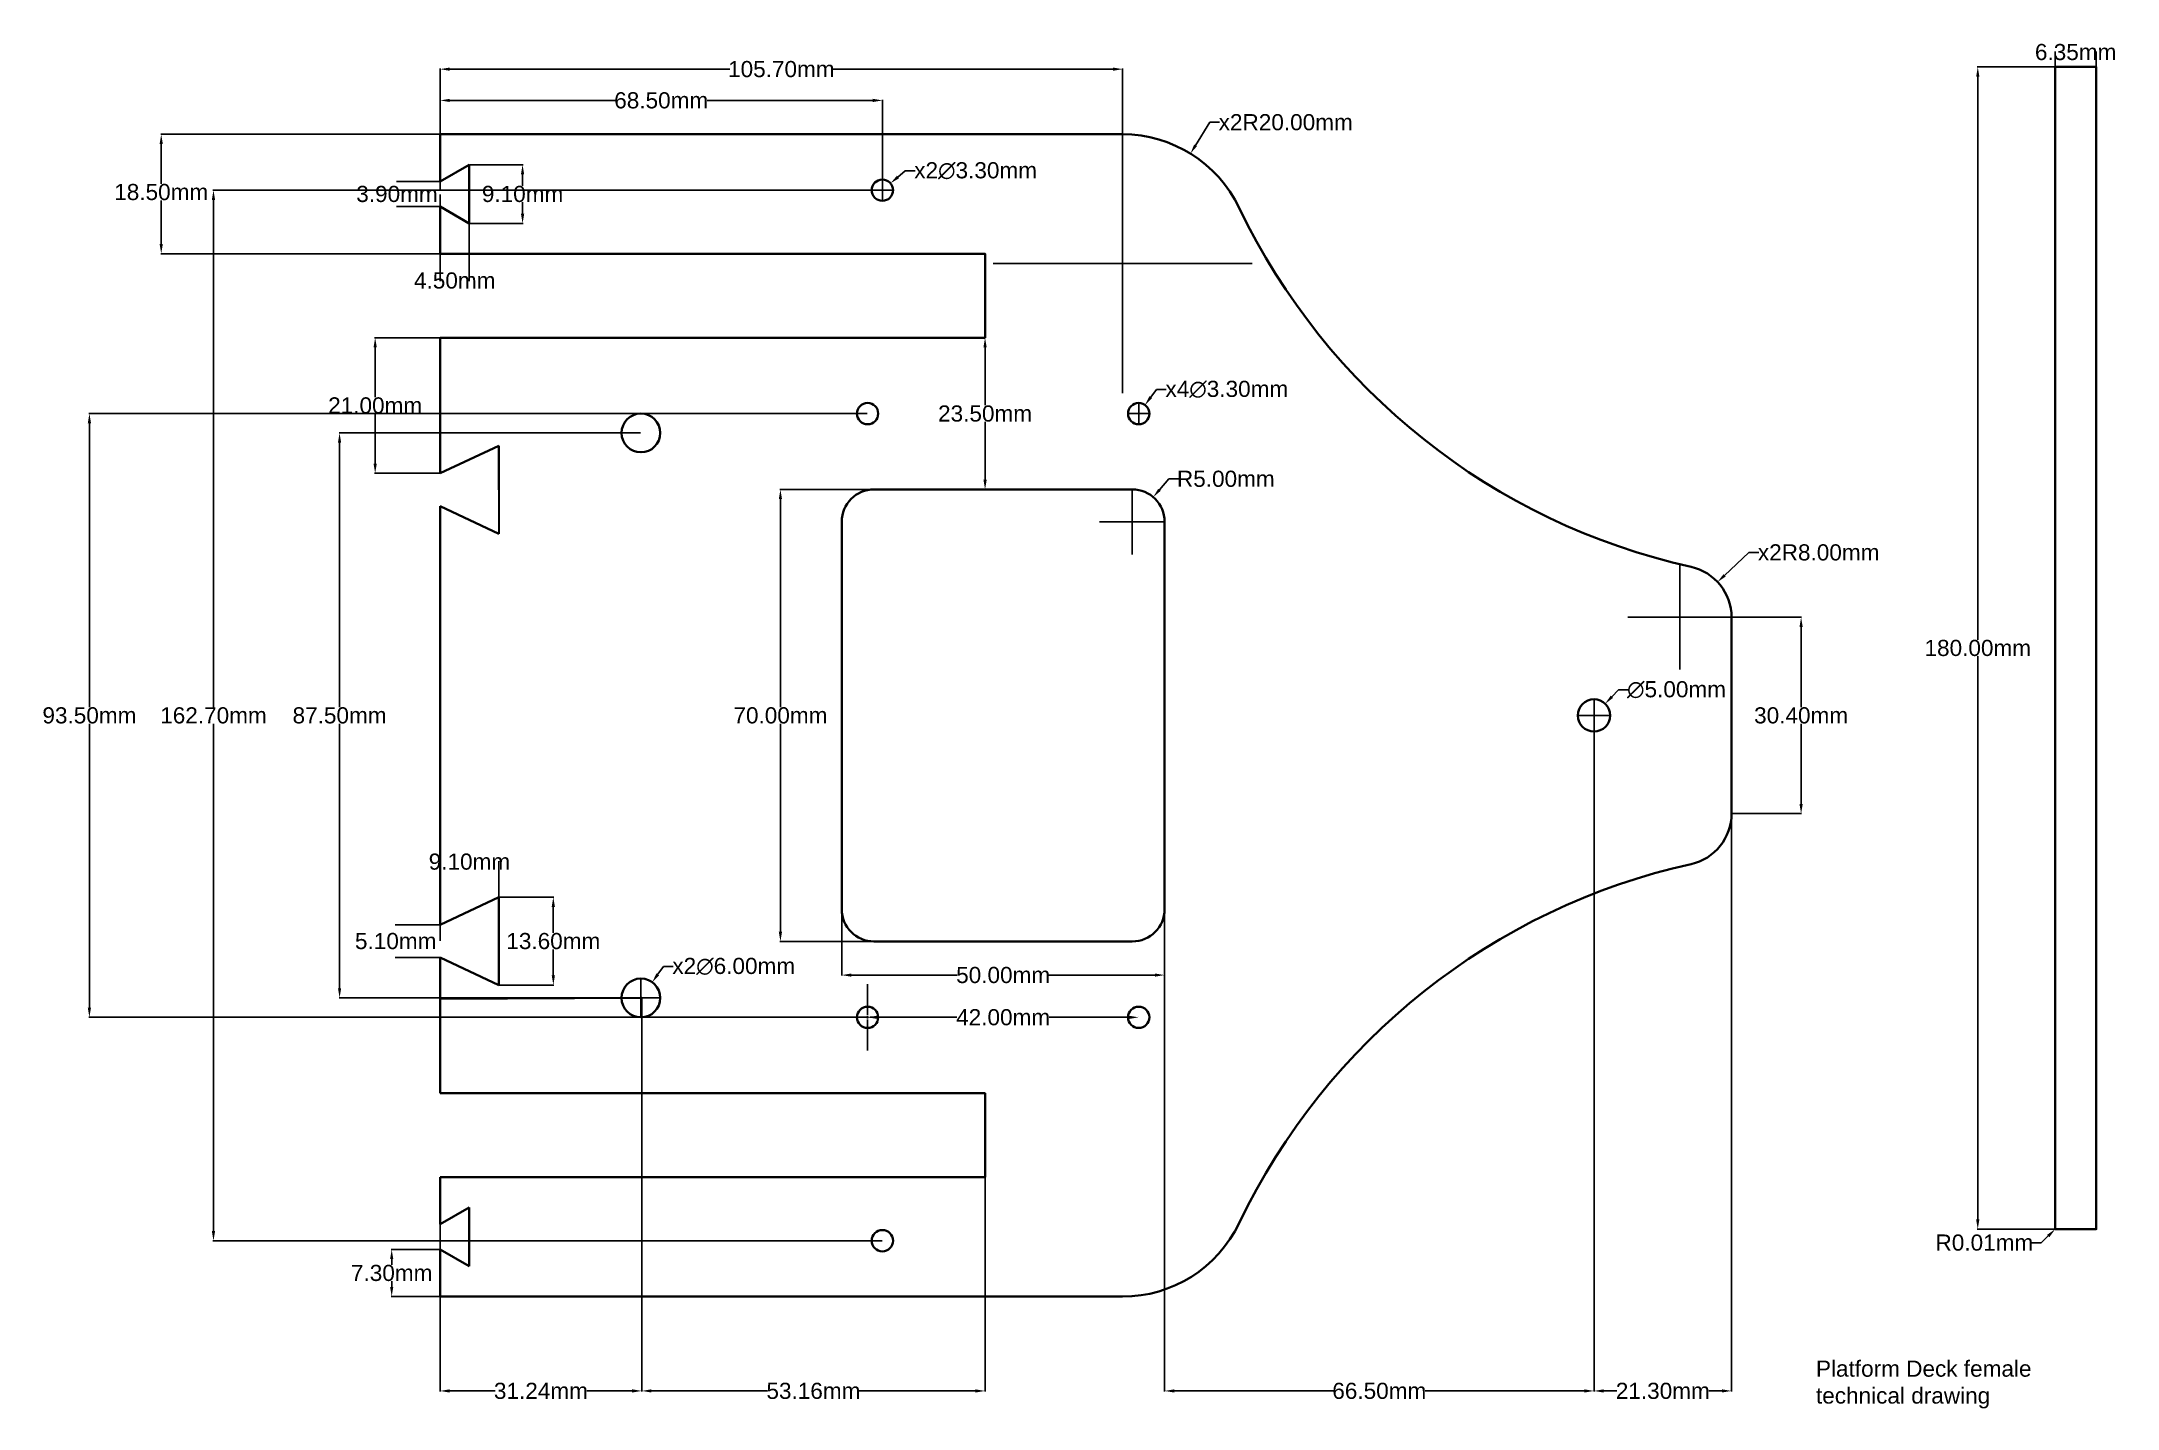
# Model space of a CAD drawing. Header units: millimetres. Extents: x -62 to 260, y -107 to 104.
import ezdxf

# ---------------------------------------------------------------- set-up
doc = ezdxf.new("R2010")
doc.units = ezdxf.units.MM
doc.linetypes.add('CENTRO2', pattern=[28.575, 19.05, -3.175, 3.175, -3.175])
doc.layers.get('0').update_dxf_attribs({"color": 250, "lineweight": 35})
doc.layers.get('Defpoints').update_dxf_attribs({"color": 250, "lineweight": 211})
doc.layers.add('cotas', color=252, linetype='Continuous')
doc.styles.get("Standard").update_dxf_attribs({"font": 'arial.ttf'})
doc.dimstyles.new('escala_1-100', dxfattribs={"dimtxt": 2.5, "dimasz": 1.5, "dimexe": 0.08, "dimexo": 0.0625, "dimgap": 0.004, "dimtad": 0, "dimtih": 1, "dimtoh": 1, "dimzin": 0, "dimdsep": 46, "dimtxsty": 'Standard', "dimcen": -0.07, "dimclrd": 252, "dimclre": 252, "dimclrt": 252, "dimadec": 0, "dimazin": 0, "dimtfac": 1, "dimtix": 1, "dimtofl": 0, "dimtmove": 0, "dimatfit": 3, "dimfxl": 1, "dimtfillclr": 252, "dimtolj": 1, "dimtzin": 0, "dimarcsym": 0})

# ---------------------------------------------------------------- blocks, each defined once
blk = doc.blocks.new('*D0')
at = {"layer": 'cotas', "color": 252, "lineweight": -2, "transparency": 16777216}
for p, q in [((0, 90.06), (0, 100.17)), ((1.5, 100.09), (44.9, 100.09)), ((104.2, 100.09), (60.8, 100.09)), ((105.7, 90.06), (105.7, 100.17))]:
    blk.add_line(p, q, dxfattribs=at)
at = {"layer": 'cotas', "color": 252, "lineweight": 211, "transparency": 16777216}
for points in [[(1.5, 100.34), (1.5, 99.84), (0, 100.09)], [(104.2, 100.34), (104.2, 99.84), (105.7, 100.09)]]:
    blk.add_solid(points, dxfattribs=at)
at = {"layer": 'Defpoints', "color": 0, "lineweight": 211, "transparency": 16777216}
for p in [(105.7, 100.09), (0, 90), (105.7, 90)]:
    blk.add_point(p, dxfattribs=at)
at = {"layer": 'cotas', "color": 252, "transparency": 16777216, "insert": (52.85, 100.09), "char_height": 2.5, "attachment_point": 5}
blk.add_mtext('\\A1;105.70mm', dxfattribs=at)
blk = doc.blocks.new('*D1')
at = {"layer": 'cotas', "color": 252, "lineweight": -2, "transparency": 16777216}
for p, q in [((105.7, 70.14), (105.7, 90.07)), ((119.2, 91.86), (117, 88.29)), ((120.7, 91.86), (119.2, 91.86)), ((105.56, 70), (85.63, 70)), ((105.63, 70), (105.77, 70)), ((105.7, 69.93), (105.7, 70.07)), ((105.7, 69.86), (105.7, 49.93)), ((105.84, 70), (125.77, 70))]:
    blk.add_line(p, q, dxfattribs=at)
at = {"layer": 'cotas', "color": 252, "lineweight": 211, "transparency": 16777216}
blk.add_solid([(116.78, 88.42), (117.21, 88.16), (116.21, 87.02)], dxfattribs=at)
at = {"layer": 'Defpoints', "color": 0, "lineweight": 211, "transparency": 16777216}
for p in [(116.21, 87.02), (105.7, 70)]:
    blk.add_point(p, dxfattribs=at)
at = {"layer": 'cotas', "color": 252, "transparency": 16777216, "insert": (130.96, 91.86), "char_height": 2.5, "attachment_point": 5}
blk.add_mtext('\\A1;x2R20.00mm', dxfattribs=at)
blk = doc.blocks.new('*D2')
at = {"layer": 'cotas', "color": 252, "lineweight": -2, "transparency": 16777216}
for p, q in [((192, 15.34), (192, 23.27)), ((202.7, 25.24), (198.93, 21.7)), ((204.2, 25.24), (202.7, 25.24)), ((191.86, 15.2), (183.93, 15.2)), ((191.93, 15.2), (192.07, 15.2)), ((192, 15.13), (192, 15.27)), ((192, 15.06), (192, 7.13)), ((192.14, 15.2), (200.07, 15.2))]:
    blk.add_line(p, q, dxfattribs=at)
at = {"layer": 'cotas', "color": 252, "lineweight": 211, "transparency": 16777216}
blk.add_solid([(198.76, 21.88), (199.1, 21.52), (197.83, 20.67)], dxfattribs=at)
at = {"layer": 'Defpoints', "color": 0, "lineweight": 211, "transparency": 16777216}
for p in [(197.83, 20.67), (192, 15.2)]:
    blk.add_point(p, dxfattribs=at)
at = {"layer": 'cotas', "color": 252, "transparency": 16777216, "insert": (213.49, 25.24), "char_height": 2.5, "attachment_point": 5}
blk.add_mtext('\\A1;x2R8.00mm', dxfattribs=at)
blk = doc.blocks.new('*D3')
at = {"layer": 'cotas', "color": 252, "lineweight": -2, "transparency": 16777216}
for p, q in [((62.2, -30.06), (62.2, -40.29)), ((112.2, -30.06), (112.2, -40.29)), ((63.7, -40.21), (80.1, -40.21)), ((110.7, -40.21), (94.3, -40.21))]:
    blk.add_line(p, q, dxfattribs=at)
at = {"layer": 'cotas', "color": 252, "lineweight": 211, "transparency": 16777216}
for points in [[(63.7, -39.96), (63.7, -40.46), (62.2, -40.21)], [(110.7, -39.96), (110.7, -40.46), (112.2, -40.21)]]:
    blk.add_solid(points, dxfattribs=at)
at = {"layer": 'Defpoints', "color": 0, "lineweight": 211, "transparency": 16777216}
for p in [(62.2, -30), (112.2, -30), (112.2, -40.21)]:
    blk.add_point(p, dxfattribs=at)
at = {"layer": 'cotas', "color": 252, "transparency": 16777216, "insert": (87.2, -40.21), "char_height": 2.5, "attachment_point": 5}
blk.add_mtext('\\A1;50.00mm', dxfattribs=at)
blk = doc.blocks.new('*D4')
at = {"layer": 'cotas', "color": 252, "lineweight": -2, "transparency": 16777216}
for p, q in [((67.14, 35), (52.63, 35)), ((52.71, 33.5), (52.71, 1.28)), ((52.71, -33.5), (52.71, -1.28)), ((67.14, -35), (52.63, -35))]:
    blk.add_line(p, q, dxfattribs=at)
at = {"layer": 'cotas', "color": 252, "lineweight": 211, "transparency": 16777216}
for points in [[(52.46, 33.5), (52.96, 33.5), (52.71, 35)], [(52.46, -33.5), (52.96, -33.5), (52.71, -35)]]:
    blk.add_solid(points, dxfattribs=at)
at = {"layer": 'Defpoints', "color": 0, "lineweight": 211, "transparency": 16777216}
for p in [(67.2, 35), (52.71, -35), (67.2, -35)]:
    blk.add_point(p, dxfattribs=at)
at = {"layer": 'cotas', "color": 252, "transparency": 16777216, "insert": (52.71, 0), "char_height": 2.5, "attachment_point": 5}
blk.add_mtext('\\A1;70.00mm', dxfattribs=at)
blk = doc.blocks.new('*D5')
at = {"layer": 'cotas', "color": 252, "lineweight": -2, "transparency": 16777216}
for p, q in [((66.2, -46.69), (66.2, -46.67)), ((67.7, -46.75), (80.05, -46.75)), ((106.7, -46.75), (94.35, -46.75)), ((108.2, -46.69), (108.2, -46.67))]:
    blk.add_line(p, q, dxfattribs=at)
at = {"layer": 'cotas', "color": 252, "lineweight": 211, "transparency": 16777216}
for points in [[(67.7, -46.5), (67.7, -47), (66.2, -46.75)], [(106.7, -46.5), (106.7, -47), (108.2, -46.75)]]:
    blk.add_solid(points, dxfattribs=at)
at = {"layer": 'Defpoints', "color": 0, "lineweight": 211, "transparency": 16777216}
for p in [(66.2, -46.75), (108.2, -46.75), (108.2, -46.75)]:
    blk.add_point(p, dxfattribs=at)
at = {"layer": 'cotas', "color": 252, "transparency": 16777216, "insert": (87.2, -46.75), "char_height": 2.5, "attachment_point": 5}
blk.add_mtext('\\A1;42.00mm', dxfattribs=at)
blk = doc.blocks.new('*D6')
at = {"layer": 'cotas', "color": 252, "lineweight": -2, "transparency": 16777216}
for p, q in [((72.05, 84.35), (70.9, 83.38)), ((73.55, 84.35), (72.05, 84.35)), ((68.36, 81.35), (66.78, 81.35)), ((68.43, 81.35), (68.57, 81.35)), ((68.5, 81.49), (68.5, 83.07)), ((68.5, 81.28), (68.5, 81.42)), ((68.5, 81.21), (68.5, 79.63)), ((68.64, 81.35), (70.22, 81.35))]:
    blk.add_line(p, q, dxfattribs=at)
at = {"layer": 'cotas', "color": 252, "lineweight": 211, "transparency": 16777216}
blk.add_solid([(70.74, 83.58), (71.07, 83.19), (69.76, 82.42)], dxfattribs=at)
at = {"layer": 'Defpoints', "color": 0, "lineweight": 211, "transparency": 16777216}
for p in [(69.76, 82.42), (67.24, 80.28)]:
    blk.add_point(p, dxfattribs=at)
at = {"layer": 'cotas', "color": 252, "transparency": 16777216, "insert": (82.94, 84.35), "char_height": 2.5, "attachment_point": 5}
blk.add_mtext('\\A1;x2∅3.30mm', dxfattribs=at)
blk = doc.blocks.new('*D7')
at = {"layer": 'cotas', "color": 252, "lineweight": -2, "transparency": 16777216}
for p, q in [((108.2, 46.89), (108.2, 48.47)), ((110.95, 50.5), (110.07, 49.29)), ((112.45, 50.5), (110.95, 50.5)), ((108.06, 46.75), (106.48, 46.75)), ((108.13, 46.75), (108.27, 46.75)), ((108.2, 46.68), (108.2, 46.82)), ((108.2, 46.61), (108.2, 45.03)), ((108.34, 46.75), (109.92, 46.75))]:
    blk.add_line(p, q, dxfattribs=at)
at = {"layer": 'cotas', "color": 252, "lineweight": 211, "transparency": 16777216}
blk.add_solid([(109.86, 49.44), (110.27, 49.14), (109.18, 48.08)], dxfattribs=at)
at = {"layer": 'Defpoints', "color": 0, "lineweight": 211, "transparency": 16777216}
for p in [(107.22, 45.42), (109.18, 48.08)]:
    blk.add_point(p, dxfattribs=at)
at = {"layer": 'cotas', "color": 252, "transparency": 16777216, "insert": (121.84, 50.5), "char_height": 2.5, "attachment_point": 5}
blk.add_mtext('\\A1;x4∅3.30mm', dxfattribs=at)
blk = doc.blocks.new('*D8')
at = {"layer": 'cotas', "color": 252, "lineweight": -2, "transparency": 16777216}
for p, q in [((84.34, 58.5), (84.32, 58.5)), ((84.4, 57), (84.4, 48.03)), ((84.4, 36.5), (84.4, 45.47)), ((84.34, 35), (84.32, 35))]:
    blk.add_line(p, q, dxfattribs=at)
at = {"layer": 'cotas', "color": 252, "lineweight": 211, "transparency": 16777216}
for points in [[(84.15, 57), (84.65, 57), (84.4, 58.5)], [(84.15, 36.5), (84.65, 36.5), (84.4, 35)]]:
    blk.add_solid(points, dxfattribs=at)
at = {"layer": 'Defpoints', "color": 0, "lineweight": 211, "transparency": 16777216}
for p in [(84.4, 58.5), (84.4, 35), (84.4, 35)]:
    blk.add_point(p, dxfattribs=at)
at = {"layer": 'cotas', "color": 252, "transparency": 16777216, "insert": (84.4, 46.75), "char_height": 2.5, "attachment_point": 5}
blk.add_mtext('\\A1;23.50mm', dxfattribs=at)
blk = doc.blocks.new('*D9')
at = {"layer": 'cotas', "color": 252, "lineweight": -2, "transparency": 16777216}
for p, q in [((68.44, 81.35), (-35.17, 81.35)), ((-35.09, 79.85), (-35.09, 1.28)), ((-35.09, -79.85), (-35.09, -1.28)), ((68.44, -81.35), (-35.17, -81.35))]:
    blk.add_line(p, q, dxfattribs=at)
at = {"layer": 'cotas', "color": 252, "lineweight": 211, "transparency": 16777216}
for points in [[(-35.34, 79.85), (-34.84, 79.85), (-35.09, 81.35)], [(-35.34, -79.85), (-34.84, -79.85), (-35.09, -81.35)]]:
    blk.add_solid(points, dxfattribs=at)
at = {"layer": 'Defpoints', "color": 0, "lineweight": 211, "transparency": 16777216}
for p in [(68.5, 81.35), (-35.09, -81.35), (68.5, -81.35)]:
    blk.add_point(p, dxfattribs=at)
at = {"layer": 'cotas', "color": 252, "transparency": 16777216, "insert": (-35.09, 0), "char_height": 2.5, "attachment_point": 5}
blk.add_mtext('\\A1;162.70mm', dxfattribs=at)
blk = doc.blocks.new('*D10')
at = {"layer": 'cotas', "color": 252, "lineweight": -2, "transparency": 16777216}
for p, q in [((31.04, 43.75), (-15.64, 43.75)), ((-15.56, 42.25), (-15.56, 1.28)), ((-15.56, -42.25), (-15.56, -1.28)), ((31.04, -43.75), (-15.64, -43.75))]:
    blk.add_line(p, q, dxfattribs=at)
at = {"layer": 'cotas', "color": 252, "lineweight": 211, "transparency": 16777216}
for points in [[(-15.81, 42.25), (-15.31, 42.25), (-15.56, 43.75)], [(-15.81, -42.25), (-15.31, -42.25), (-15.56, -43.75)]]:
    blk.add_solid(points, dxfattribs=at)
at = {"layer": 'Defpoints', "color": 0, "lineweight": 211, "transparency": 16777216}
for p in [(31.1, 43.75), (-15.56, -43.75), (31.1, -43.75)]:
    blk.add_point(p, dxfattribs=at)
at = {"layer": 'cotas', "color": 252, "transparency": 16777216, "insert": (-15.56, 0), "char_height": 2.5, "attachment_point": 5}
blk.add_mtext('\\A1;87.50mm', dxfattribs=at)
blk = doc.blocks.new('*D11')
at = {"layer": 'cotas', "color": 252, "lineweight": -2, "transparency": 16777216}
for p, q in [((-0.06, 90), (-43.26, 90)), ((-43.18, 88.5), (-43.18, 82.33)), ((-43.18, 73), (-43.18, 79.77)), ((-0.06, 71.5), (-43.26, 71.5))]:
    blk.add_line(p, q, dxfattribs=at)
at = {"layer": 'cotas', "color": 252, "lineweight": 211, "transparency": 16777216}
for points in [[(-43.43, 88.5), (-42.93, 88.5), (-43.18, 90)], [(-43.43, 73), (-42.93, 73), (-43.18, 71.5)]]:
    blk.add_solid(points, dxfattribs=at)
at = {"layer": 'Defpoints', "color": 0, "lineweight": 211, "transparency": 16777216}
for p in [(-43.18, 90), (0, 90), (0, 71.5)]:
    blk.add_point(p, dxfattribs=at)
at = {"layer": 'cotas', "color": 252, "transparency": 16777216, "insert": (-43.18, 81.05), "char_height": 2.5, "attachment_point": 5}
blk.add_mtext('\\A1;18.50mm', dxfattribs=at)
blk = doc.blocks.new('*D12')
at = {"layer": 'cotas', "color": 252, "lineweight": -2, "transparency": 16777216}
for p, q in [((-0.06, 82.7), (-6.75, 82.7)), ((-0.06, 78.8), (-6.75, 78.8))]:
    blk.add_line(p, q, dxfattribs=at)
at = {"layer": 'Defpoints', "color": 0, "lineweight": 211, "transparency": 16777216}
for p in [(-6.67, 82.7), (0, 82.7), (0, 78.8)]:
    blk.add_point(p, dxfattribs=at)
at = {"layer": 'cotas', "color": 252, "transparency": 16777216, "insert": (-6.67, 80.75), "char_height": 2.5, "attachment_point": 5}
blk.add_mtext('\\A1;3.90mm', dxfattribs=at)
blk = doc.blocks.new('*D13')
at = {"layer": 'cotas', "color": 252, "lineweight": -2, "transparency": 16777216}
for p, q in [((4.58, 85.3), (12.86, 85.3)), ((12.78, 83.8), (12.78, 82.03)), ((12.78, 77.7), (12.78, 79.47)), ((4.58, 76.2), (12.86, 76.2))]:
    blk.add_line(p, q, dxfattribs=at)
at = {"layer": 'cotas', "color": 252, "lineweight": 211, "transparency": 16777216}
for points in [[(12.53, 83.8), (13.03, 83.8), (12.78, 85.3)], [(12.53, 77.7), (13.03, 77.7), (12.78, 76.2)]]:
    blk.add_solid(points, dxfattribs=at)
at = {"layer": 'Defpoints', "color": 0, "lineweight": 211, "transparency": 16777216}
for p in [(4.52, 85.3), (4.52, 76.2), (12.78, 76.2)]:
    blk.add_point(p, dxfattribs=at)
at = {"layer": 'cotas', "color": 252, "transparency": 16777216, "insert": (12.78, 80.75), "char_height": 2.5, "attachment_point": 5}
blk.add_mtext('\\A1;9.10mm', dxfattribs=at)
blk = doc.blocks.new('*D14')
at = {"layer": 'cotas', "color": 252, "lineweight": -2, "transparency": 16777216}
for p, q in [((-0.06, -32.4), (-6.95, -32.4)), ((-0.06, -37.5), (-6.95, -37.5))]:
    blk.add_line(p, q, dxfattribs=at)
at = {"layer": 'Defpoints', "color": 0, "lineweight": 211, "transparency": 16777216}
for p in [(-6.87, -32.4), (0, -32.4), (0, -37.5)]:
    blk.add_point(p, dxfattribs=at)
at = {"layer": 'cotas', "color": 252, "transparency": 16777216, "insert": (-6.87, -34.95), "char_height": 2.5, "attachment_point": 5}
blk.add_mtext('\\A1;5.10mm', dxfattribs=at)
blk = doc.blocks.new('*D15')
at = {"layer": 'cotas', "color": 252, "lineweight": -2, "transparency": 16777216}
for p, q in [((9.16, -28.15), (17.62, -28.15)), ((17.54, -29.65), (17.54, -33.67)), ((17.54, -40.25), (17.54, -36.23)), ((9.16, -41.75), (17.62, -41.75))]:
    blk.add_line(p, q, dxfattribs=at)
at = {"layer": 'cotas', "color": 252, "lineweight": 211, "transparency": 16777216}
for points in [[(17.29, -29.65), (17.79, -29.65), (17.54, -28.15)], [(17.29, -40.25), (17.79, -40.25), (17.54, -41.75)]]:
    blk.add_solid(points, dxfattribs=at)
at = {"layer": 'Defpoints', "color": 0, "lineweight": 211, "transparency": 16777216}
for p in [(9.1, -28.15), (9.1, -41.75), (17.54, -41.75)]:
    blk.add_point(p, dxfattribs=at)
at = {"layer": 'cotas', "color": 252, "transparency": 16777216, "insert": (17.54, -34.95), "char_height": 2.5, "attachment_point": 5}
blk.add_mtext('\\A1;13.60mm', dxfattribs=at)
blk = doc.blocks.new('*D16')
at = {"layer": 'cotas', "color": 252, "lineweight": -2, "transparency": 16777216}
for p, q in [((0, -34.89), (0, -22.57)), ((9.1, -34.89), (9.1, -22.57))]:
    blk.add_line(p, q, dxfattribs=at)
at = {"layer": 'Defpoints', "color": 0, "lineweight": 211, "transparency": 16777216}
for p in [(0, -22.65), (0, -34.95), (9.1, -34.95)]:
    blk.add_point(p, dxfattribs=at)
at = {"layer": 'cotas', "color": 252, "transparency": 16777216, "insert": (4.55, -22.65), "char_height": 2.5, "attachment_point": 5}
blk.add_mtext('\\A1;9.10mm', dxfattribs=at)
blk = doc.blocks.new('*D17')
at = {"layer": 'cotas', "color": 252, "lineweight": -2, "transparency": 16777216}
for p, q in [((-0.06, 58.5), (-10.13, 58.5)), ((-10.05, 57), (-10.05, 49.28)), ((-10.05, 39), (-10.05, 46.72)), ((-0.06, 37.5), (-10.13, 37.5))]:
    blk.add_line(p, q, dxfattribs=at)
at = {"layer": 'cotas', "color": 252, "lineweight": 211, "transparency": 16777216}
for points in [[(-10.3, 57), (-9.8, 57), (-10.05, 58.5)], [(-10.3, 39), (-9.8, 39), (-10.05, 37.5)]]:
    blk.add_solid(points, dxfattribs=at)
at = {"layer": 'Defpoints', "color": 0, "lineweight": 211, "transparency": 16777216}
for p in [(0, 58.5), (-10.05, 37.5), (0, 37.5)]:
    blk.add_point(p, dxfattribs=at)
at = {"layer": 'cotas', "color": 252, "transparency": 16777216, "insert": (-10.05, 48), "char_height": 2.5, "attachment_point": 5}
blk.add_mtext('\\A1;21.00mm', dxfattribs=at)
blk = doc.blocks.new('*D18')
at = {"layer": 'cotas', "color": 252, "lineweight": -2, "transparency": 16777216}
for p, q in [((-0.06, -82.7), (-7.57, -82.7)), ((-7.49, -84.2), (-7.49, -85.07)), ((-0.06, -90), (-7.57, -90)), ((-7.49, -88.5), (-7.49, -87.63))]:
    blk.add_line(p, q, dxfattribs=at)
at = {"layer": 'cotas', "color": 252, "lineweight": 211, "transparency": 16777216}
for points in [[(-7.74, -84.2), (-7.24, -84.2), (-7.49, -82.7)], [(-7.74, -88.5), (-7.24, -88.5), (-7.49, -90)]]:
    blk.add_solid(points, dxfattribs=at)
at = {"layer": 'Defpoints', "color": 0, "lineweight": 211, "transparency": 16777216}
for p in [(-7.49, -82.7), (0, -82.7), (0, -90)]:
    blk.add_point(p, dxfattribs=at)
at = {"layer": 'cotas', "color": 252, "transparency": 16777216, "insert": (-7.49, -86.35), "char_height": 2.5, "attachment_point": 5}
blk.add_mtext('\\A1;7.30mm', dxfattribs=at)
blk = doc.blocks.new('*D19')
at = {"layer": 'cotas', "color": 252, "lineweight": -2, "transparency": 16777216}
for p, q in [((66.14, 46.75), (-54.38, 46.75)), ((-54.3, 45.25), (-54.3, 1.28)), ((-54.3, -45.25), (-54.3, -1.28)), ((66.14, -46.75), (-54.38, -46.75))]:
    blk.add_line(p, q, dxfattribs=at)
at = {"layer": 'cotas', "color": 252, "lineweight": 211, "transparency": 16777216}
for points in [[(-54.55, 45.25), (-54.05, 45.25), (-54.3, 46.75)], [(-54.55, -45.25), (-54.05, -45.25), (-54.3, -46.75)]]:
    blk.add_solid(points, dxfattribs=at)
at = {"layer": 'Defpoints', "color": 0, "lineweight": 211, "transparency": 16777216}
for p in [(66.2, 46.75), (-54.3, -46.75), (66.2, -46.75)]:
    blk.add_point(p, dxfattribs=at)
at = {"layer": 'cotas', "color": 252, "transparency": 16777216, "insert": (-54.3, 0), "char_height": 2.5, "attachment_point": 5}
blk.add_mtext('\\A1;93.50mm', dxfattribs=at)
blk = doc.blocks.new('*D20')
at = {"layer": 'cotas', "color": 252, "lineweight": -2, "transparency": 16777216}
for p, q in [((112.85, 36.64), (111.41, 34.95)), ((114.35, 36.64), (112.85, 36.64)), ((107.2, 30.14), (107.2, 35.07)), ((107.06, 30), (102.13, 30)), ((107.13, 30), (107.27, 30)), ((107.2, 29.93), (107.2, 30.07)), ((107.2, 29.86), (107.2, 24.93)), ((107.34, 30), (112.27, 30))]:
    blk.add_line(p, q, dxfattribs=at)
at = {"layer": 'cotas', "color": 252, "lineweight": 211, "transparency": 16777216}
blk.add_solid([(111.22, 35.11), (111.6, 34.79), (110.44, 33.81)], dxfattribs=at)
at = {"layer": 'Defpoints', "color": 0, "lineweight": 211, "transparency": 16777216}
for p in [(110.44, 33.81), (107.2, 30)]:
    blk.add_point(p, dxfattribs=at)
at = {"layer": 'cotas', "color": 252, "transparency": 16777216, "insert": (121.68, 36.64), "char_height": 2.5, "attachment_point": 5}
blk.add_mtext('\\A1;R5.00mm', dxfattribs=at)
blk = doc.blocks.new('*D21')
at = {"layer": 'cotas', "color": 252, "lineweight": -2, "transparency": 16777216}
for p, q in [((182.5, 3.98), (181.46, 2.89)), ((184, 3.98), (182.5, 3.98)), ((178.7, 0.14), (178.7, 2.57)), ((178.7, -0.07), (178.7, 0.07)), ((178.56, 0), (176.13, 0)), ((178.63, 0), (178.77, 0)), ((178.7, -0.14), (178.7, -2.57)), ((178.84, 0), (181.27, 0))]:
    blk.add_line(p, q, dxfattribs=at)
at = {"layer": 'cotas', "color": 252, "lineweight": 211, "transparency": 16777216}
blk.add_solid([(181.28, 3.07), (181.64, 2.72), (180.43, 1.81)], dxfattribs=at)
at = {"layer": 'Defpoints', "color": 0, "lineweight": 211, "transparency": 16777216}
for p in [(180.43, 1.81), (176.97, -1.81)]:
    blk.add_point(p, dxfattribs=at)
at = {"layer": 'cotas', "color": 252, "transparency": 16777216, "insert": (191.48, 3.98), "char_height": 2.5, "attachment_point": 5}
blk.add_mtext('\\A1;∅5.00mm', dxfattribs=at)
blk = doc.blocks.new('*D22')
at = {"layer": 'cotas', "color": 252, "lineweight": -2, "transparency": 16777216}
for p, q in [((31.1, -43.61), (31.1, -40.68)), ((34.59, -38.87), (33.72, -40.09)), ((36.09, -38.87), (34.59, -38.87)), ((30.96, -43.75), (28.03, -43.75)), ((31.03, -43.75), (31.17, -43.75)), ((31.1, -43.82), (31.1, -43.68)), ((31.1, -43.89), (31.1, -46.82)), ((31.24, -43.75), (34.17, -43.75))]:
    blk.add_line(p, q, dxfattribs=at)
at = {"layer": 'cotas', "color": 252, "lineweight": 211, "transparency": 16777216}
blk.add_solid([(33.52, -39.95), (33.92, -40.24), (32.85, -41.31)], dxfattribs=at)
at = {"layer": 'Defpoints', "color": 0, "lineweight": 211, "transparency": 16777216}
for p in [(32.85, -41.31), (29.35, -46.19)]:
    blk.add_point(p, dxfattribs=at)
at = {"layer": 'cotas', "color": 252, "transparency": 16777216, "insert": (45.48, -38.87), "char_height": 2.5, "attachment_point": 5}
blk.add_mtext('\\A1;x2∅6.00mm', dxfattribs=at)
blk = doc.blocks.new('*D23')
at = {"layer": 'cotas', "color": 252, "lineweight": -2, "transparency": 16777216}
for p, q in [((200.13, 15.2), (210.85, 15.2)), ((210.77, 13.7), (210.77, 1.28)), ((210.77, -13.7), (210.77, -1.28)), ((200.06, -15.2), (210.85, -15.2))]:
    blk.add_line(p, q, dxfattribs=at)
at = {"layer": 'cotas', "color": 252, "lineweight": 211, "transparency": 16777216}
for points in [[(210.52, 13.7), (211.02, 13.7), (210.77, 15.2)], [(210.52, -13.7), (211.02, -13.7), (210.77, -15.2)]]:
    blk.add_solid(points, dxfattribs=at)
at = {"layer": 'Defpoints', "color": 0, "lineweight": 211, "transparency": 16777216}
for p in [(200.07, 15.2), (200, -15.2), (210.77, -15.2)]:
    blk.add_point(p, dxfattribs=at)
at = {"layer": 'cotas', "color": 252, "transparency": 16777216, "insert": (210.77, 0), "char_height": 2.5, "attachment_point": 5}
blk.add_mtext('\\A1;30.40mm', dxfattribs=at)
blk = doc.blocks.new('*D24')
at = {"layer": 'cotas', "color": 252, "lineweight": -2, "transparency": 16777216}
for p, q in [((31.24, -43.81), (31.24, -104.69)), ((0, -71.56), (0, -104.69)), ((1.5, -104.61), (8.52, -104.61)), ((29.74, -104.61), (22.72, -104.61))]:
    blk.add_line(p, q, dxfattribs=at)
at = {"layer": 'cotas', "color": 252, "lineweight": 211, "transparency": 16777216}
for points in [[(1.5, -104.36), (1.5, -104.86), (0, -104.61)], [(29.74, -104.36), (29.74, -104.86), (31.24, -104.61)]]:
    blk.add_solid(points, dxfattribs=at)
at = {"layer": 'Defpoints', "color": 0, "lineweight": 211, "transparency": 16777216}
for p in [(31.24, -43.75), (0, -71.5), (31.24, -104.61)]:
    blk.add_point(p, dxfattribs=at)
at = {"layer": 'cotas', "color": 252, "transparency": 16777216, "insert": (15.62, -104.61), "char_height": 2.5, "attachment_point": 5}
blk.add_mtext('\\A1;31.24mm', dxfattribs=at)
blk = doc.blocks.new('*D25')
at = {"layer": 'cotas', "color": 252, "lineweight": -2, "transparency": 16777216}
for p, q in [((31.24, -43.81), (31.24, -104.69)), ((84.4, -71.56), (84.4, -104.69)), ((32.74, -104.61), (50.72, -104.61)), ((82.9, -104.61), (64.92, -104.61))]:
    blk.add_line(p, q, dxfattribs=at)
at = {"layer": 'cotas', "color": 252, "lineweight": 211, "transparency": 16777216}
for points in [[(32.74, -104.36), (32.74, -104.86), (31.24, -104.61)], [(82.9, -104.36), (82.9, -104.86), (84.4, -104.61)]]:
    blk.add_solid(points, dxfattribs=at)
at = {"layer": 'Defpoints', "color": 0, "lineweight": 211, "transparency": 16777216}
for p in [(31.24, -43.75), (84.4, -71.5), (84.4, -104.61)]:
    blk.add_point(p, dxfattribs=at)
at = {"layer": 'cotas', "color": 252, "transparency": 16777216, "insert": (57.82, -104.61), "char_height": 2.5, "attachment_point": 5}
blk.add_mtext('\\A1;53.16mm', dxfattribs=at)
blk = doc.blocks.new('*D26')
at = {"layer": 'cotas', "color": 252, "lineweight": -2, "transparency": 16777216}
for p, q in [((112.2, -0.06), (112.2, -104.69)), ((178.7, -0.06), (178.7, -104.69)), ((113.7, -104.61), (138.35, -104.61)), ((177.2, -104.61), (152.55, -104.61))]:
    blk.add_line(p, q, dxfattribs=at)
at = {"layer": 'cotas', "color": 252, "lineweight": 211, "transparency": 16777216}
for points in [[(113.7, -104.36), (113.7, -104.86), (112.2, -104.61)], [(177.2, -104.36), (177.2, -104.86), (178.7, -104.61)]]:
    blk.add_solid(points, dxfattribs=at)
at = {"layer": 'Defpoints', "color": 0, "lineweight": 211, "transparency": 16777216}
for p in [(112.2, 0), (178.7, 0), (178.7, -104.61)]:
    blk.add_point(p, dxfattribs=at)
at = {"layer": 'cotas', "color": 252, "transparency": 16777216, "insert": (145.45, -104.61), "char_height": 2.5, "attachment_point": 5}
blk.add_mtext('\\A1;66.50mm', dxfattribs=at)
blk = doc.blocks.new('*D27')
at = {"layer": 'cotas', "color": 252, "lineweight": -2, "transparency": 16777216}
for p, q in [((178.7, -0.06), (178.7, -104.69)), ((200, -0.06), (200, -104.69)), ((180.2, -104.61), (182.23, -104.61)), ((198.5, -104.61), (196.47, -104.61))]:
    blk.add_line(p, q, dxfattribs=at)
at = {"layer": 'cotas', "color": 252, "lineweight": 211, "transparency": 16777216}
for points in [[(180.2, -104.36), (180.2, -104.86), (178.7, -104.61)], [(198.5, -104.36), (198.5, -104.86), (200, -104.61)]]:
    blk.add_solid(points, dxfattribs=at)
at = {"layer": 'Defpoints', "color": 0, "lineweight": 211, "transparency": 16777216}
for p in [(200, 0), (178.7, 0), (200, -104.61)]:
    blk.add_point(p, dxfattribs=at)
at = {"layer": 'cotas', "color": 252, "transparency": 16777216, "insert": (189.35, -104.61), "char_height": 2.5, "attachment_point": 5}
blk.add_mtext('\\A1;21.30mm', dxfattribs=at)
blk = doc.blocks.new('*U28')
at = {"layer": 'cotas', "color": 0, "linetype": 'CENTRO2', "transparency": 16777216}
for p, q in [((0, 0.33), (0, 5.15)), ((-5.15, 0), (-0.33, 0)), ((0.33, 0), (5.15, 0)), ((0, -5.15), (0, -0.33))]:
    blk.add_line(p, q, dxfattribs=at)
at = {"layer": 'cotas', "color": 0, "linetype": 'Continuous', "transparency": 16777216}
for p, q in [((-0.165, 0), (0.165, 0)), ((0, -0.165), (0, 0.165))]:
    blk.add_line(p, q, dxfattribs=at)
blk = doc.blocks.new('*D29')
at = {"layer": 'cotas', "color": 252, "lineweight": -2, "transparency": 16777216}
for p, q in [((253.32, 100.44), (238.05, 100.44)), ((238.13, 98.94), (238.13, 11.72)), ((238.13, -78.06), (238.13, 9.16)), ((253.32, -79.56), (238.05, -79.56))]:
    blk.add_line(p, q, dxfattribs=at)
at = {"layer": 'cotas', "color": 252, "lineweight": 211, "transparency": 16777216}
for points in [[(237.88, 98.94), (238.38, 98.94), (238.13, 100.44)], [(237.88, -78.06), (238.38, -78.06), (238.13, -79.56)]]:
    blk.add_solid(points, dxfattribs=at)
at = {"layer": 'Defpoints', "color": 0, "lineweight": 211, "transparency": 16777216}
for p in [(253.38, 100.44), (238.13, -79.56), (253.38, -79.56)]:
    blk.add_point(p, dxfattribs=at)
at = {"layer": 'cotas', "color": 252, "transparency": 16777216, "insert": (238.13, 10.44), "char_height": 2.5, "attachment_point": 5}
blk.add_mtext('\\A1;180.00mm', dxfattribs=at)
blk = doc.blocks.new('*D30')
at = {"layer": 'cotas', "color": 252, "lineweight": -2, "transparency": 16777216}
for p, q in [((250.12, 100.49), (250.12, 102.81)), ((256.47, 100.49), (256.47, 102.81))]:
    blk.add_line(p, q, dxfattribs=at)
at = {"layer": 'Defpoints', "color": 0, "lineweight": 211, "transparency": 16777216}
for p in [(250.12, 100.43), (256.47, 102.73), (256.47, 100.43)]:
    blk.add_point(p, dxfattribs=at)
at = {"layer": 'cotas', "color": 252, "transparency": 16777216, "insert": (253.29, 102.73), "char_height": 2.5, "attachment_point": 5}
blk.add_mtext('\\A1;6.35mm', dxfattribs=at)
blk = doc.blocks.new('*D31')
at = {"layer": 'cotas', "color": 252, "lineweight": -2, "transparency": 16777216}
for p, q in [((250.06, -79.55), (250.2, -79.55)), ((250.13, -79.62), (250.13, -79.48)), ((246.47, -81.65), (247.97, -81.65)), ((247.97, -81.65), (249.05, -80.61))]:
    blk.add_line(p, q, dxfattribs=at)
at = {"layer": 'cotas', "color": 252, "lineweight": 211, "transparency": 16777216}
blk.add_solid([(248.87, -80.43), (249.22, -80.79), (250.12, -79.56)], dxfattribs=at)
at = {"layer": 'Defpoints', "color": 0, "lineweight": 211, "transparency": 16777216}
for p in [(250.12, -79.56), (250.13, -79.55)]:
    blk.add_point(p, dxfattribs=at)
at = {"layer": 'cotas', "color": 252, "transparency": 16777216, "insert": (239.15, -81.65), "char_height": 2.5, "attachment_point": 5}
blk.add_mtext('\\A1;R0.01mm', dxfattribs=at)
blk = doc.blocks.new('*D32')
at = {"layer": 'cotas', "color": 252, "lineweight": -2, "transparency": 16777216}
for p, q in [((0.02, 80.69), (0.02, 67.27)), ((4.52, 80.69), (4.52, 67.27))]:
    blk.add_line(p, q, dxfattribs=at)
at = {"layer": 'Defpoints', "color": 0, "lineweight": 211, "transparency": 16777216}
for p in [(0.02, 80.75), (4.52, 80.75), (0.02, 67.35)]:
    blk.add_point(p, dxfattribs=at)
at = {"layer": 'cotas', "color": 252, "transparency": 16777216, "insert": (2.27, 67.35), "char_height": 2.5, "attachment_point": 5}
blk.add_mtext('\\A1;4.50mm', dxfattribs=at)
blk = doc.blocks.new('*D33')
at = {"layer": 'cotas', "color": 252, "lineweight": -2, "transparency": 16777216}
for p, q in [((0, 81.41), (0, 95.33)), ((1.5, 95.25), (27.15, 95.25)), ((67, 95.25), (41.35, 95.25)), ((68.5, 81.41), (68.5, 95.33))]:
    blk.add_line(p, q, dxfattribs=at)
at = {"layer": 'cotas', "color": 252, "lineweight": 211, "transparency": 16777216}
for points in [[(1.5, 95.5), (1.5, 95), (0, 95.25)], [(67, 95.5), (67, 95), (68.5, 95.25)]]:
    blk.add_solid(points, dxfattribs=at)
at = {"layer": 'Defpoints', "color": 0, "lineweight": 211, "transparency": 16777216}
for p in [(0, 95.25), (0, 81.35), (68.5, 81.35)]:
    blk.add_point(p, dxfattribs=at)
at = {"layer": 'cotas', "color": 252, "transparency": 16777216, "insert": (34.25, 95.25), "char_height": 2.5, "attachment_point": 5}
blk.add_mtext('\\A1;68.50mm', dxfattribs=at)

msp = doc.modelspace()

# ---------------------------------------------------------------- linework, layer by layer
for p, q in [((256.459, 100.436), (253.379, 100.436)), ((0, 90), (0, 82.7)), ((0, 90), (105.7, 90)), ((4.52, 85.3), (0, 82.7)), ((4.52, 80.75), (4.52, 85.3)), ((4.52, 80.75), (4.52, 76.2)), ((0, 71.5), (0, 78.8)), ((4.52, 76.2), (0, 78.8)), ((0, 71.5), (84.4, 71.5)), ((0, 58.5), (0, 37.5)), ((9.1, 41.75), (0, 37.5)), ((9.1, 34.95), (9.1, 41.75)), ((9.1, 28.15), (0, 32.4)), ((0, 32.4), (0, 0)), ((67.2, 35), (87.2, 35)), ((87.2, 35), (107.2, 35)), ((62.2, 0), (62.2, 30)), ((112.2, 30), (112.2, 0)), ((200, 0), (200, 15.2)), ((0, -32.4), (0, 0)), ((62.2, 0), (62.2, -30)), ((112.2, -30), (112.2, 0)), ((200, 0), (200, -15.2)), ((9.1, -28.15), (0, -32.4)), ((9.1, -34.95), (9.1, -28.15)), ((9.1, -34.95), (9.1, -41.75)), ((67.2, -35), (107.2, -35)), ((0, -58.5), (0, -37.5)), ((9.1, -41.75), (0, -37.5)), ((31.24, -43.75), (0, -43.89)), ((0, -71.5), (84.4, -71.5)), ((0, -71.5), (0, -78.8)), ((4.52, -76.2), (0, -78.8)), ((4.52, -80.75), (4.52, -76.2)), ((0, -90), (0, -82.7)), ((4.52, -85.3), (0, -82.7)), ((4.52, -80.75), (4.52, -85.3)), ((0, -90), (105.7, -90))]:
    msp.add_line(p, q)
at = {"lineweight": 30}
msp.add_line((9.1, 34.95), (9.1, 28.15), dxfattribs=at)
msp.add_lwpolyline([(250.129, 100.436), (256.459, 100.436, -0.4142136), (256.469, 100.426), (256.469, -79.554, -0.4142136), (256.459, -79.564), (250.129, -79.564, -0.4142136), (250.119, -79.554), (250.119, 100.426, -0.4142136)], format="xyb", close=True)
for points in [[(0, 71.5), (84.4, 71.5), (84.4, 58.5), (0, 58.5)], [(0, -71.5), (84.4, -71.5), (84.4, -58.5), (0, -58.5)]]:
    msp.add_lwpolyline(points)
for centre, radius in [((68.5, 81.35), 1.65), ((66.2, 46.75), 1.65), ((108.2, 46.75), 1.65), ((31.1, 43.75), 3), ((178.7, 0), 2.5), ((178.7, 0), 2.5), ((31.1, -43.75), 3), ((66.2, -46.75), 1.65), ((108.2, -46.75), 1.65), ((68.5, -81.35), 1.65)]:
    msp.add_circle(centre, radius)
at = {"lineweight": 35}
msp.add_arc((105.7, 70), 20, 25.59222, 90, dxfattribs=at)
for centre, radius, start, end in [((215.937, 122.798), 102.229, 205.59222, 257.45783), ((67.2, 30), 5, 90, 180), ((107.2, 30), 5, 0, 90), ((192, 15.2), 8, 0, 77.45783), ((192, -15.2), 8, 282.54217, 0), ((215.937, -122.798), 102.229, 102.54217, 154.40778), ((67.2, -30), 5, 180, 270), ((107.2, -30), 5, 270, 0), ((105.7, -70), 20, 270, 334.40778)]:
    msp.add_arc(centre, radius, start, end)

# ---------------------------------------------------------------- block references
at = {"layer": 'cotas', "color": 252, "linetype": 'CENTRO2'}
msp.add_blockref('*U28', (66.2, -46.75), dxfattribs=at)

# ---------------------------------------------------------------- texts
at = {"layer": 'cotas', "lineweight": 211, "insert": (213.074, -99.906), "char_height": 2.5, "attachment_point": 1}
msp.add_mtext_dynamic_manual_height_columns('Platform Deck female technical drawing', width=42.53361, gutter_width=12.5, heights=[0], dxfattribs=at)

# ---------------------------------------------------------------- dimensions: what is measured, and where the dimension line sits
at = {"layer": 'cotas'}
for base, p1, p2, picture, middle in [((256.469, 102.732), (250.119, 100.426), (256.469, 100.426), '*D30', (253.294, 102.732)), ((105.7, 100.095), (0, 90), (105.7, 90), '*D0', (52.85, 100.095)), ((0, 95.253), (68.5, 81.35), (0, 81.35), '*D33', (34.25, 95.253)), ((0.02, 67.348), (4.52, 80.75), (0.02, 80.75), '*D32', (2.27, 67.348)), ((178.7, -104.606), (112.2, 0), (178.7, 0), '*D26', (145.45, -104.606)), ((200, -104.606), (178.7, 0), (200, 0), '*D27', (189.35, -104.606)), ((0, -22.651), (9.1, -34.95), (0, -34.95), '*D16', (4.55, -22.651)), ((112.2, -40.208), (62.2, -30), (112.2, -30), '*D3', (87.2, -40.208)), ((31.24, -104.606), (0, -71.5), (31.24, -43.75), '*D24', (15.62, -104.606)), ((84.4, -104.606), (31.24, -43.75), (84.4, -71.5), '*D25', (57.82, -104.606)), ((108.2, -46.75), (66.2, -46.75), (108.2, -46.75), '*D5', (87.2, -46.75))]:
    dim = msp.add_linear_dim(base=base, p1=p1, p2=p2, dimstyle='escala_1-100', override={"dimpost": 'mm'}, dxfattribs=at)
    dim.commit()
    dim.dimension.update_dxf_attribs({"geometry": picture, "text_midpoint": middle})
for base, p1, p2, picture, middle in [((238.128, -79.564), (253.379, 100.436), (253.379, -79.564), '*D29', (238.128, 10.436)), ((12.784, 76.2), (4.52, 85.3), (4.52, 76.2), '*D13', (12.784, 80.75)), ((-35.093, -81.35), (68.5, 81.35), (68.5, -81.35), '*D9', (-35.093, 0)), ((-6.67, 82.7), (0, 78.8), (0, 82.7), '*D12', (-6.67, 80.75)), ((-10.053, 37.5), (0, 58.5), (0, 37.5), '*D17', (-10.053, 48)), ((84.4, 35), (84.4, 58.5), (84.4, 35), '*D8', (84.4, 46.75)), ((-54.299, -46.75), (66.2, 46.75), (66.2, -46.75), '*D19', (-54.299, 0)), ((-15.563, -43.75), (31.1, 43.75), (31.1, -43.75), '*D10', (-15.563, 0)), ((52.709, -35), (67.2, 35), (67.2, -35), '*D4', (52.709, 0)), ((210.767, -15.2), (200.07, 15.2), (200, -15.2), '*D23', (210.767, 0)), ((17.535, -41.75), (9.1, -28.15), (9.1, -41.75), '*D15', (17.535, -34.95)), ((-6.874, -32.4), (0, -37.5), (0, -32.4), '*D14', (-6.874, -34.95)), ((-7.492, -82.7), (0, -90), (0, -82.7), '*D18', (-7.492, -86.35))]:
    dim = msp.add_linear_dim(base=base, p1=p1, p2=p2, angle=90, dimstyle='escala_1-100', override={"dimpost": 'mm'}, dxfattribs=at)
    dim.commit()
    dim.dimension.update_dxf_attribs({"geometry": picture, "text_midpoint": middle})
dim = msp.add_radius_dim(center=(105.7, 70), mpoint=(116.208, 87.017), text='x2<>', dimstyle='escala_1-100', override={"dimpost": 'mm'}, dxfattribs=at)
dim.commit()
dim.dimension.update_dxf_attribs({"geometry": '*D1', "text_midpoint": (130.96, 91.856), "dimtype": 164})
dim = msp.add_linear_dim(base=(-43.182, 90), p1=(0, 71.5), p2=(0, 90), angle=90, dimstyle='escala_1-100', override={"dimpost": 'mm'}, dxfattribs=at)
dim.commit()
dim.dimension.update_dxf_attribs({"geometry": '*D11', "text_midpoint": (-43.182, 81.048), "dimtype": 160})
dim = msp.add_diameter_dim_2p(p1=(67.24, 80.284), p2=(69.76, 82.416), text='x2<>', dimstyle='escala_1-100', override={"dimpost": 'mm'}, dxfattribs=at)
dim.commit()
dim.dimension.update_dxf_attribs({"geometry": '*D6', "text_midpoint": (82.939, 84.354), "dimtype": 163})
for p1, p2, text, picture, middle in [((107.223, 45.421), (109.177, 48.079), 'x4<>', '*D7', (121.844, 50.496)), ((29.354, -46.189), (32.846, -41.311), 'x2<>', '*D22', (45.481, -38.871))]:
    dim = msp.add_diameter_dim_2p(p1=p1, p2=p2, text=text, dimstyle='escala_1-100', override={"dimpost": 'mm'}, dxfattribs=at)
    dim.commit()
    dim.dimension.update_dxf_attribs({"geometry": picture, "text_midpoint": middle})
dim = msp.add_radius_dim(center=(107.2, 30), mpoint=(110.442, 33.807), dimstyle='escala_1-100', override={"dimpost": 'mm'}, dxfattribs=at)
dim.commit()
dim.dimension.update_dxf_attribs({"geometry": '*D20', "text_midpoint": (121.677, 36.639), "dimtype": 164})
at = {"layer": 'cotas', "color": 252}
dim = msp.add_radius_dim(center=(192, 15.2), mpoint=(197.834, 20.674), text='x2<>', dimstyle='escala_1-100', override={"dimpost": 'mm'}, dxfattribs=at)
dim.commit()
dim.dimension.update_dxf_attribs({"geometry": '*D2', "text_midpoint": (213.495, 25.243), "dimtype": 164})
at = {"layer": 'cotas'}
dim = msp.add_diameter_dim_2p(p1=(176.974, -1.808), p2=(180.426, 1.808), dimstyle='escala_1-100', override={"dimpost": 'mm'}, dxfattribs=at)
dim.commit()
dim.dimension.update_dxf_attribs({"geometry": '*D21', "text_midpoint": (191.484, 3.979), "dimtype": 163})
dim = msp.add_radius_dim(center=(250.129, -79.554), mpoint=(250.121, -79.561), dimstyle='escala_1-100', override={"dimpost": 'mm'}, dxfattribs=at)
dim.commit()
dim.dimension.update_dxf_attribs({"geometry": '*D31', "text_midpoint": (239.149, -81.654)})

doc.saveas('drawing.dxf')
